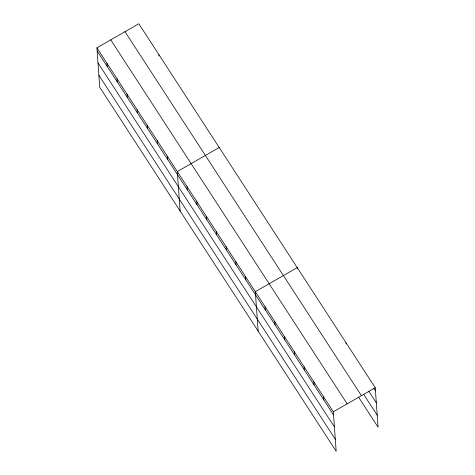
<?xml version="1.0" encoding="UTF-8"?>
<svg xmlns="http://www.w3.org/2000/svg" width="475" height="475" viewBox="0 0 475 475"><rect width="100%" height="100%" fill="white"/><g stroke="black" fill="none" stroke-linecap="round" stroke-linejoin="round"><path stroke-width="0.71" d="M96.924 47.809L333.331 411.801L336.163 451.25L99.75 87.263L96.924 47.809L138.837 23.75L375.25 387.737L378.076 427.191L358.577 397.159M219.218 147.505L177.3 171.57L180.132 211.019M333.331 411.801L375.25 387.737M373.914 388.479L375.476 390.883M368.921 391.453L376.337 402.865M363.565 394.185L377.221 415.209M125.008 31.688L361.416 395.675M110.752 39.87L347.166 403.857M97.149 50.956L333.557 414.942M98.004 62.938L334.418 426.924M98.889 75.282L335.303 439.268M345.996 342.695L346.085 343.953M323.582 396.785L323.808 399.932M313.832 381.769L314.058 384.916M297.326 268.88L297.237 267.621L255.318 291.686L258.145 331.134M304.077 366.753L304.303 369.9M294.328 351.743L294.553 354.884M284.572 336.728L284.798 339.874M274.823 321.712L275.049 324.858M265.068 306.696L265.293 309.843M245.563 276.67L245.789 279.817M235.814 261.654L236.039 264.801M226.064 246.638L226.29 249.785M216.309 231.628L216.535 234.769M206.56 216.612L206.785 219.759M196.804 201.596L197.03 204.743M187.055 186.58L187.281 189.727M167.253 156.097L167.479 159.244M158.935 54.69L159.024 55.949M157.207 140.63L157.433 143.777M147.161 125.157L147.387 128.303M137.109 109.689L137.334 112.836M127.062 94.222L127.288 97.363M117.016 78.749L117.242 81.896M106.97 63.282L107.196 66.429"/></g></svg>
